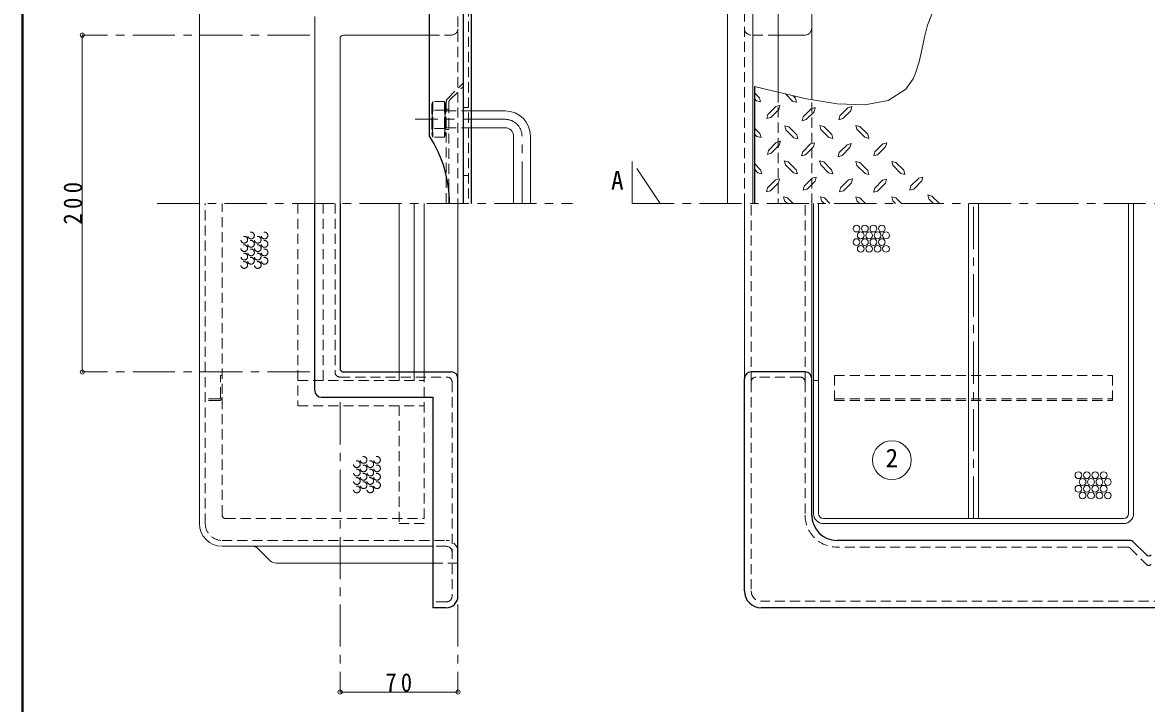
# Model space of a CAD drawing. Units: millimetres at full size, sheet at 1:5. Extents: x -1061 to 964, y -679 to 726.
# Drawn here: x -1061 to -394, y 26 to 430 of the extents above; entities that cross this region are included whole.
import ezdxf
from ezdxf.enums import TextEntityAlignment as Align

# ---------------------------------------------------------------- set-up
doc = ezdxf.new("R2010")
doc.units = ezdxf.units.MM
doc.header["$LTSCALE"] = 5
doc.header["$PDMODE"] = 32
doc.header["$PDSIZE"] = 2.5
doc.linetypes.add('CHAIN1', pattern=[8, 5, -1, 1, -1])
doc.linetypes.add('DASHED1', pattern=[1.8, 1.2, -0.6])
doc.layers.add('0-0', color=4, linetype='Continuous', lineweight=9)
doc.styles.add('ＭＳ ゴシック', font='')
doc.styles.get('ＭＳ ゴシック').set_extended_font_data('MS Gothic')

msp = doc.modelspace()

# ---------------------------------------------------------------- linework, layer by layer
at = {"layer": '0-0', "color": 1, "lineweight": 40}
msp.add_line((-1061.401, -679.043), (-1061.401, 725.957), dxfattribs=at)
at = {"layer": '0-0', "color": 7, "linetype": 'DASHED1', "lineweight": 18}
for p, q in [((-802.901, 568.457), (-802.901, 322.457)), ((-875.901, 322.457), (-875.901, 222.457)), ((-872.901, 219.457), (-809.401, 219.457)), ((-806.401, 216.457), (-806.401, 89.457)), ((-628.901, 216.457), (-628.901, 92.457)), ((-599.901, 219.457), (-625.901, 219.457)), ((-596.901, 216.457), (-596.901, 137.457)), ((-405.386, 118.457), (-577.901, 118.457)), ((-403.972, 117.871), (-394.315, 108.214)), ((-809.901, 85.957), (-817.901, 85.957)), ((237.099, 86.457), (-622.901, 86.457))]:
    msp.add_line(p, q, dxfattribs=at)
at = {"layer": '0-0', "color": 5, "lineweight": 25}
for p, q in [((-799.901, 572.457), (-799.901, 322.457)), ((-794.901, 322.457), (-794.901, 572.457)), ((-819.901, 362.457), (-819.901, 469.957)), ((-626.901, 391.946), (-626.901, 322.457)), ((-887.901, 211.457), (-887.901, 322.457)), ((-872.901, 322.457), (-872.901, 224.457)), ((-870.901, 222.457), (-806.901, 222.457)), ((-596.901, 222.457), (-628.901, 222.457)), ((-802.901, 89.457), (-802.901, 218.457)), ((-632.901, 92.457), (-632.901, 218.457)), ((-592.901, 137.457), (-592.901, 218.457)), ((-883.901, 207.457), (-817.901, 207.457)), ((-817.901, 207.457), (-817.901, 82.457)), ((-403.729, 122.457), (-577.901, 122.457)), ((-402.315, 121.871), (-394.315, 113.871)), ((-809.901, 82.457), (-817.901, 82.457)), ((237.099, 82.457), (-622.901, 82.457))]:
    msp.add_line(p, q, dxfattribs=at)
at = {"layer": '0-0', "color": 7, "lineweight": 18}
for p, q in [((-642.901, 572.457), (-642.901, 322.457)), ((-887.901, 322.457), (-887.901, 433.457)), ((-872.901, 322.457), (-872.901, 420.457)), ((-870.901, 422.457), (-819.901, 422.457)), ((-794.901, 377.457), (-774.901, 377.457)), ((-794.901, 367.457), (-774.901, 367.457)), ((-769.901, 322.457), (-769.901, 362.457)), ((-759.901, 322.457), (-759.901, 362.457)), ((-956.401, 322.457), (-956.401, 132.457)), ((-828.901, 322.457), (-828.901, 222.457)), ((-822.901, 322.457), (-822.901, 222.457)), ((-632.901, 218.457), (-632.901, 322.457)), ((-592.901, 218.457), (-592.901, 322.457)), ((-499.901, 135.457), (-499.901, 322.457)), ((-493.901, 135.457), (-493.901, 322.457)), ((-404.901, 138.457), (-404.901, 322.457)), ((-401.901, 322.457), (-401.901, 138.457)), ((-591.901, 138.457), (-591.901, 217.457)), ((-585.901, 135.457), (-407.901, 135.457)), ((-407.901, 132.457), (-585.901, 132.457)), ((-817.901, 118.957), (-942.901, 118.957))]:
    msp.add_line(p, q, dxfattribs=at)
at = {"layer": '0-0', "linetype": 'DASHED1'}
for p, q in [((-796.701, 556.457), (-796.701, 322.457)), ((-632.901, 322.457), (-632.901, 552.457)), ((-819.901, 422.457), (-806.901, 422.457)), ((-612.901, 422.457), (-628.901, 422.457)), ((-809.022, 384.835), (-799.901, 393.957)), ((-807.522, 384.214), (-799.901, 391.835)), ((-612.901, 388.518), (-612.901, 322.457)), ((-817.901, 382.957), (-818.401, 381.457)), ((-818.401, 381.457), (-818.401, 363.457)), ((-818.401, 381.457), (-817.901, 377.957)), ((-810.901, 382.957), (-817.901, 382.957)), ((-817.901, 382.957), (-817.901, 361.957)), ((-810.901, 382.957), (-810.901, 361.957)), ((-810.401, 381.457), (-810.401, 363.457)), ((-809.901, 382.714), (-809.901, 322.457)), ((-808.401, 382.093), (-808.401, 322.457)), ((-592.901, 322.457), (-592.901, 384.168)), ((-810.901, 377.957), (-817.901, 377.957)), ((-794.901, 377.457), (-810.401, 377.457)), ((-808.401, 378.457), (-809.901, 378.457)), ((-796.701, 379.457), (-799.901, 379.457)), ((-810.901, 366.957), (-817.901, 366.957)), ((-810.401, 372.457), (-810.901, 366.957)), ((-810.901, 366.957), (-810.401, 363.457)), ((-794.901, 367.457), (-810.401, 367.457)), ((-817.901, 361.957), (-818.401, 363.457)), ((-810.901, 361.957), (-817.901, 361.957)), ((-810.401, 363.457), (-810.901, 361.957)), ((-808.401, 366.457), (-809.901, 366.457)), ((-796.701, 339.04), (-799.901, 339.04)), ((-952.901, 132.457), (-952.901, 322.457)), ((-942.901, 137.457), (-942.901, 322.457)), ((-897.901, 322.457), (-897.901, 202.457)), ((-882.901, 322.457), (-882.901, 217.457)), ((-628.901, 216.457), (-628.901, 322.457)), ((-596.901, 216.457), (-596.901, 322.457)), ((-942.901, 220.457), (-943.901, 220.457)), ((-943.901, 207.457), (-943.901, 220.457)), ((-837.901, 222.457), (-837.901, 217.457)), ((-828.901, 222.457), (-828.901, 217.457)), ((-579.401, 205.457), (-579.401, 220.457)), ((-579.401, 220.457), (-414.401, 220.457)), ((-414.401, 205.457), (-414.401, 220.457)), ((-897.901, 217.457), (-822.901, 217.457)), ((-944.901, 206.457), (-952.901, 206.457)), ((-944.901, 205.457), (-952.901, 205.457)), ((-897.901, 202.457), (-822.901, 202.457)), ((-837.901, 202.457), (-837.901, 132.457)), ((-579.401, 206.457), (-414.401, 206.457)), ((-579.401, 205.457), (-414.401, 205.457)), ((-940.901, 135.457), (-822.901, 135.457)), ((-942.901, 122.457), (-809.901, 122.457)), ((-809.901, 118.957), (-817.901, 118.957)), ((-817.901, 108.957), (-802.901, 108.992))]:
    msp.add_line(p, q, dxfattribs=at)
at = {"layer": '0-0'}
for p, q in [((-956.401, 322.457), (-956.401, 512.457)), ((-592.901, 384.168), (-592.901, 507.457)), ((-1025.901, 422.457), (-1025.901, 222.457)), ((-612.901, 422.457), (-596.901, 422.457)), ((-623.938, 385.307), (-626.901, 388.269)), ((-604.288, 383.282), (-608.531, 387.524)), ((-625.738, 383.507), (-626.901, 384.669)), ((-625.738, 383.507), (-623.338, 382.907)), ((-623.938, 385.307), (-623.338, 382.907)), ((-614.338, 380.057), (-611.938, 380.657)), ((-612.538, 378.332), (-611.938, 380.657)), ((-604.288, 383.282), (-601.963, 382.682)), ((-602.563, 385.082), (-603.968, 386.486)), ((-602.563, 385.082), (-601.963, 382.682)), ((-619.663, 372.932), (-618.988, 375.332)), ((-614.338, 380.057), (-618.988, 375.332)), ((-612.538, 378.332), (-617.263, 373.532)), ((-593.263, 378.707), (-597.988, 373.982)), ((-591.538, 376.982), (-596.263, 372.257)), ((-593.263, 378.707), (-590.863, 379.382)), ((-591.538, 376.982), (-590.863, 379.382)), ((-571.513, 379.307), (-576.238, 374.582)), ((-571.513, 379.307), (-569.113, 379.982)), ((-569.788, 377.582), (-569.113, 379.982)), ((-623.713, 364.007), (-626.901, 367.194)), ((-617.263, 373.532), (-619.663, 372.932)), ((-608.938, 368.582), (-606.538, 367.907)), ((-608.338, 366.182), (-608.938, 368.582)), ((-601.813, 363.182), (-606.538, 367.907)), ((-588.163, 368.882), (-585.763, 368.207)), ((-587.488, 366.482), (-588.163, 368.882)), ((-581.038, 363.482), (-585.763, 368.207)), ((-566.863, 368.882), (-564.463, 368.282)), ((-566.263, 366.557), (-566.863, 368.882)), ((-559.738, 363.557), (-564.463, 368.282)), ((-625.438, 362.207), (-626.901, 363.669)), ((-625.438, 362.207), (-623.038, 361.607)), ((-623.713, 364.007), (-623.038, 361.607)), ((-603.538, 361.457), (-608.338, 366.182)), ((-603.538, 361.457), (-601.213, 360.782)), ((-601.813, 363.182), (-601.213, 360.782)), ((-582.763, 361.757), (-587.488, 366.482)), ((-582.763, 361.757), (-580.363, 361.082)), ((-581.038, 363.482), (-580.363, 361.082)), ((-561.463, 361.832), (-566.263, 366.557)), ((-561.463, 361.832), (-559.138, 361.157)), ((-559.738, 363.557), (-559.138, 361.157)), ((-613.963, 358.757), (-618.688, 354.032)), ((-612.238, 357.032), (-616.963, 352.307)), ((-613.963, 358.757), (-611.563, 359.432)), ((-612.238, 357.032), (-611.563, 359.432)), ((-593.638, 357.932), (-598.288, 353.207)), ((-591.838, 356.207), (-596.563, 351.407)), ((-593.638, 357.932), (-591.238, 358.532)), ((-591.838, 356.207), (-591.238, 358.532)), ((-571.963, 357.407), (-576.688, 352.682)), ((-570.238, 355.682), (-574.963, 350.957)), ((-571.963, 357.407), (-569.563, 358.082)), ((-570.238, 355.682), (-569.563, 358.082)), ((-550.813, 357.932), (-555.538, 353.207)), ((-549.088, 356.207), (-553.813, 351.407)), ((-550.813, 357.932), (-548.413, 358.532)), ((-549.088, 356.207), (-548.413, 358.532)), ((-609.238, 347.732), (-606.838, 347.132)), ((-608.563, 345.407), (-609.238, 347.732)), ((-602.113, 342.407), (-606.838, 347.132)), ((-598.963, 350.807), (-598.288, 353.207)), ((-596.563, 351.407), (-598.963, 350.807)), ((-588.238, 347.882), (-585.838, 347.207)), ((-587.638, 345.482), (-588.238, 347.882)), ((-581.188, 342.557), (-585.838, 347.207)), ((-577.288, 350.282), (-576.688, 352.682)), ((-574.963, 350.957), (-577.288, 350.282)), ((-566.713, 347.432), (-564.313, 346.832)), ((-566.113, 345.107), (-566.713, 347.432)), ((-556.138, 350.807), (-555.538, 353.207)), ((-553.813, 351.407), (-556.138, 350.807)), ((-623.263, 342.557), (-626.901, 346.194)), ((-624.988, 340.757), (-626.901, 342.942)), ((-624.988, 340.757), (-622.588, 340.157)), ((-623.263, 342.557), (-622.588, 340.157)), ((-603.838, 340.682), (-608.563, 345.407)), ((-603.838, 340.682), (-601.438, 340.007)), ((-602.113, 342.407), (-601.438, 340.007)), ((-582.913, 340.757), (-587.638, 345.482)), ((-582.913, 340.757), (-580.513, 340.157)), ((-581.188, 342.557), (-580.513, 340.157)), ((-561.313, 340.382), (-566.113, 345.107)), ((-559.588, 342.107), (-564.313, 346.832)), ((-561.313, 340.382), (-558.988, 339.707)), ((-559.588, 342.107), (-558.988, 339.707)), ((-540.088, 340.382), (-544.813, 345.182)), ((-538.363, 342.182), (-543.088, 346.907)), ((-540.088, 340.382), (-537.763, 339.782)), ((-538.363, 342.182), (-537.763, 339.782)), ((-614.413, 336.482), (-619.138, 331.757)), ((-612.688, 334.757), (-617.413, 329.957)), ((-614.413, 336.482), (-612.013, 337.082)), ((-612.688, 334.757), (-612.013, 337.082)), ((-592.663, 337.457), (-597.388, 332.732)), ((-590.863, 335.732), (-595.663, 330.932)), ((-592.663, 337.457), (-590.263, 338.057)), ((-590.863, 335.732), (-590.263, 338.057)), ((-571.138, 336.557), (-575.863, 331.832)), ((-569.413, 334.832), (-574.138, 330.032)), ((-571.138, 336.557), (-568.738, 337.157)), ((-569.413, 334.832), (-568.738, 337.157)), ((-550.888, 336.332), (-555.538, 331.607)), ((-550.888, 336.332), (-548.488, 336.932)), ((-549.088, 334.607), (-548.488, 336.932)), ((-529.438, 337.607), (-534.163, 332.882)), ((-527.638, 335.882), (-532.438, 331.082)), ((-529.438, 337.607), (-527.038, 338.207)), ((-527.638, 335.882), (-527.038, 338.207)), ((-619.813, 329.357), (-619.138, 331.757)), ((-617.413, 329.957), (-619.813, 329.357)), ((-597.988, 330.332), (-597.388, 332.732)), ((-595.663, 330.932), (-597.988, 330.332)), ((-534.763, 330.482), (-534.163, 332.882)), ((-532.438, 331.082), (-534.763, 330.482)), ((-837.901, 322.457), (-837.901, 222.457)), ((-802.901, 218.457), (-802.901, 322.457)), ((-609.688, 326.507), (-607.288, 325.832)), ((-609.013, 324.107), (-609.688, 326.507)), ((-607.363, 322.457), (-609.013, 324.107)), ((-603.913, 322.457), (-607.288, 325.832)), ((-591.901, 322.457), (-591.901, 217.457)), ((-588.901, 322.457), (-588.901, 217.457)), ((-587.788, 326.357), (-585.388, 325.757)), ((-587.188, 324.032), (-587.788, 326.357)), ((-585.613, 322.457), (-587.188, 324.032)), ((-582.215, 322.457), (-585.388, 325.757)), ((-566.863, 326.507), (-564.463, 325.832)), ((-566.263, 324.107), (-566.863, 326.507)), ((-564.613, 322.457), (-566.263, 324.107)), ((-561.088, 322.457), (-564.463, 325.832)), ((-539.713, 322.457), (-543.088, 325.832)), ((-520.738, 322.457), (-523.438, 325.157)), ((-517.18, 322.457), (-521.713, 326.882)), ((-921.436, 117.492), (-914.365, 110.421)), ((-910.83, 108.957), (-817.901, 108.957)), ((-872.901, 32.457), (-802.901, 32.457))]:
    msp.add_line(p, q, dxfattribs=at)
at = {"layer": '0-0', "linetype": 'CHAIN1'}
for p, q in [((-890.901, 422.457), (-1025.901, 422.457)), ((-774.901, 372.457), (-828.401, 372.457)), ((-764.901, 322.457), (-764.901, 362.457)), ((-682.901, 322.457), (-699.567, 347.457)), ((-699.567, 347.457), (-699.567, 322.457)), ((-981.401, 322.457), (-734.901, 322.457)), ((-699.567, 322.457), (432.099, 322.457)), ((-496.901, 135.457), (-496.901, 322.457)), ((-890.901, 222.457), (-1025.901, 222.457)), ((-872.901, 204.457), (-872.901, 32.457)), ((-802.901, 84.457), (-802.901, 32.457))]:
    msp.add_line(p, q, dxfattribs=at)
at = {"layer": '0-0', "color": 7, "lineweight": 18}
for points in [[(-642.901, 572.457), (-627.901, 557.457), (-627.901, 322.457)], [(-521.608, 434.859), (-524.137, 428.344), (-526.018, 421.186), (-527.6, 413.787), (-529.236, 406.549), (-531.277, 399.874), (-532.784, 396.418), (-537.075, 390.289), (-547.576, 383.596), (-561.382, 381.03), (-577.772, 381.692), (-596.023, 384.679), (-615.415, 389.091), (-626.901, 391.946)], [(-588.901, 138.457), (-588.901, 217.457), (-591.901, 217.457)]]:
    msp.add_lwpolyline(points, dxfattribs=at)
at = {"layer": '0-0'}
for points in [[(-612.901, 388.518), (-612.901, 542.457), (-409.962, 542.457)], [(-596.263, 372.257), (-598.663, 371.657), (-597.988, 373.982)], [(-569.788, 377.582), (-574.513, 372.857), (-576.838, 372.182), (-576.238, 374.582)], [(-616.963, 352.307), (-619.288, 351.632), (-618.688, 354.032)], [(-544.813, 345.182), (-545.488, 347.507), (-543.088, 346.907)], [(-549.088, 334.607), (-553.813, 329.807), (-556.213, 329.207), (-555.538, 331.607)], [(-574.138, 330.032), (-576.463, 329.432), (-575.863, 331.832)], [(-523.438, 325.157), (-524.113, 327.557), (-521.713, 326.882)], [(-543.163, 322.457), (-544.813, 324.107), (-545.488, 326.432), (-543.088, 325.832)]]:
    msp.add_lwpolyline(points, dxfattribs=at)
at = {"layer": '0-0', "linetype": 'DASHED1'}
for points in [[(-810.901, 382.957), (-810.401, 381.457), (-810.901, 377.957), (-810.401, 372.457)], [(-817.901, 377.957), (-818.401, 372.457), (-817.901, 366.957), (-818.401, 363.457)], [(-822.901, 222.457), (-822.901, 132.457), (-837.901, 132.457)]]:
    msp.add_lwpolyline(points, dxfattribs=at)
at = {"layer": '0-0'}
for centre in [(-566.358, 307.566), (-561.358, 307.566), (-556.358, 307.566), (-551.358, 307.566), (-566.358, 299.566), (-563.858, 303.566), (-561.358, 299.566), (-558.858, 303.566), (-556.358, 299.566), (-553.858, 303.566), (-551.358, 299.566), (-548.858, 303.566), (-563.858, 295.566), (-558.858, 295.566), (-553.858, 295.566), (-548.858, 295.566), (-434.681, 161.146), (-429.681, 161.146), (-424.681, 161.146), (-419.681, 161.146), (-434.681, 153.146), (-432.181, 157.146), (-429.681, 153.146), (-427.181, 157.146), (-424.681, 153.146), (-422.181, 157.146), (-419.681, 153.146), (-417.181, 157.146), (-432.181, 149.146), (-427.181, 149.146), (-422.181, 149.146), (-417.181, 149.146)]:
    msp.add_circle(centre, 2, dxfattribs=at)
at = {"layer": '0-0', "linetype": 'DASHED1'}
for centre in [(-929.757, 300.967), (-925.757, 303.467), (-925.757, 298.467), (-921.757, 300.967), (-917.757, 303.467), (-917.757, 298.467), (-929.757, 295.967), (-925.757, 293.467), (-921.757, 295.967), (-917.757, 293.467), (-929.757, 290.967), (-929.757, 285.967), (-925.757, 288.467), (-921.757, 290.967), (-921.757, 285.967), (-917.757, 288.467), (-862.964, 167.733), (-858.964, 170.233), (-858.964, 165.233), (-854.964, 167.733), (-850.964, 170.233), (-850.964, 165.233), (-862.964, 162.733), (-858.964, 160.233), (-854.964, 162.733), (-850.964, 160.233), (-862.964, 157.733), (-862.964, 152.733), (-858.964, 155.233), (-854.964, 157.733), (-854.964, 152.733), (-850.964, 155.233)]:
    msp.add_circle(centre, 2, dxfattribs=at)
at = {"layer": '0-0', "color": 7, "lineweight": 18}
msp.add_circle((-545.38, 170.113), 11.5, dxfattribs=at)
for centre, radius, start, end in [((-870.901, 420.457), 2, 90, 180), ((-774.901, 362.457), 15, 0, 90), ((-774.901, 362.457), 5, 0, 90), ((-585.901, 138.457), 6, 180, 270), ((-585.901, 138.457), 3, 180, 270), ((-407.901, 138.457), 3, 270, 0), ((-407.901, 138.457), 6, 270, 0), ((-942.901, 132.457), 13.5, 180, 270)]:
    msp.add_arc(centre, radius, start, end, dxfattribs=at)
at = {"layer": '0-0', "linetype": 'DASHED1'}
for centre, radius, start, end in [((-806.901, 426.457), 4, 270, 0), ((-628.901, 426.457), 4, 180, 270), ((-806.901, 382.714), 3, 135, 180), ((-805.401, 382.093), 3, 135, 180), ((-944.901, 207.457), 1, 270, 0), ((-944.901, 207.457), 2, 270, 0), ((-940.901, 137.457), 2, 180, 270), ((-942.901, 132.457), 10, 180, 270), ((-809.901, 115.457), 7, 0, 90), ((-809.901, 115.457), 3.5, 0, 90)]:
    msp.add_arc(centre, radius, start, end, dxfattribs=at)
at = {"layer": '0-0'}
for centre, radius, start, end in [((-596.901, 426.457), 4, 270, 0), ((-924.972, 113.957), 5, 45, 90), ((-910.83, 113.957), 5, 225, 270)]:
    msp.add_arc(centre, radius, start, end, dxfattribs=at)
at = {"layer": '0-0', "linetype": 'CHAIN1'}
msp.add_arc((-774.901, 362.457), 10, 0, 90, dxfattribs=at)
at = {"layer": '0-0', "color": 5, "lineweight": 25}
for centre, radius, start, end in [((-880.567, 322.457), 72.667, 0, 33.39849), ((-870.901, 224.457), 2, 180, 270), ((-806.901, 218.457), 4, 0, 90), ((-628.901, 218.457), 4, 90, 180), ((-596.901, 218.457), 4, 0, 90), ((-883.901, 211.457), 4, 180, 270), ((-577.901, 137.457), 15, 180, 270), ((-403.729, 120.457), 2, 45, 90), ((-392.901, 115.285), 2, 225, 315), ((-809.901, 89.457), 7, 270, 0), ((-622.901, 92.457), 10, 180, 270)]:
    msp.add_arc(centre, radius, start, end, dxfattribs=at)
at = {"layer": '0-0', "color": 7, "linetype": 'DASHED1', "lineweight": 18}
for centre, radius, start, end in [((-872.901, 222.457), 3, 180, 270), ((-809.401, 216.457), 3, 0, 90), ((-625.901, 216.457), 3, 90, 180), ((-599.901, 216.457), 3, 0, 90), ((-577.901, 137.457), 19, 180, 270), ((-405.386, 116.457), 2, 45, 90), ((-392.901, 109.628), 2, 225, 315), ((-809.901, 89.457), 3.5, 270, 0), ((-622.901, 92.457), 6, 180, 270)]:
    msp.add_arc(centre, radius, start, end, dxfattribs=at)
at = {"layer": '0-0'}
for p in [(-1025.901, 422.457), (-1025.901, 222.457), (-872.901, 32.457), (-802.901, 32.457)]:
    msp.add_point(p, dxfattribs=at)

# ---------------------------------------------------------------- texts
at = {"layer": '0-0', "color": 7, "style": 'ＭＳ ゴシック'}
for s, p in [('A', (-712.067, 327.457)), ('2', (-549.13, 162.613))]:
    msp.add_text(s, height=11, dxfattribs=at).set_placement(p, align=Align.BOTTOM_LEFT)
at = {"layer": '0-0', "color": 7, "insert": (-1025.901, 309.957), "char_height": 11, "attachment_point": 7, "rotation": 90, "style": 'ＭＳ ゴシック'}
msp.add_mtext('\\T1.38;\\W0.9;200', dxfattribs=at)
at = {"layer": '0-0', "color": 7, "insert": (-846.026, 32.457), "char_height": 11, "attachment_point": 7, "style": 'ＭＳ ゴシック'}
msp.add_mtext('\\T1.36;\\W0.9;70', dxfattribs=at)

doc.saveas('drawing.dxf')
